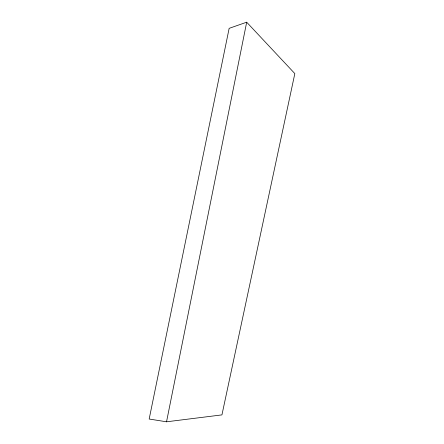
<?xml version="1.0" encoding="UTF-8"?>
<svg xmlns="http://www.w3.org/2000/svg" width="444" height="444" viewBox="0 0 444 444"><rect width="100%" height="100%" fill="white"/><g stroke="black" fill="none" stroke-linecap="round" stroke-linejoin="round"><path stroke-width="0.67" d="M166.533 421.8L246.686 22.2L229.148 28.349L149.167 419.031L166.533 421.8L221.939 414.89L294.833 73.599L246.686 22.2"/></g></svg>
